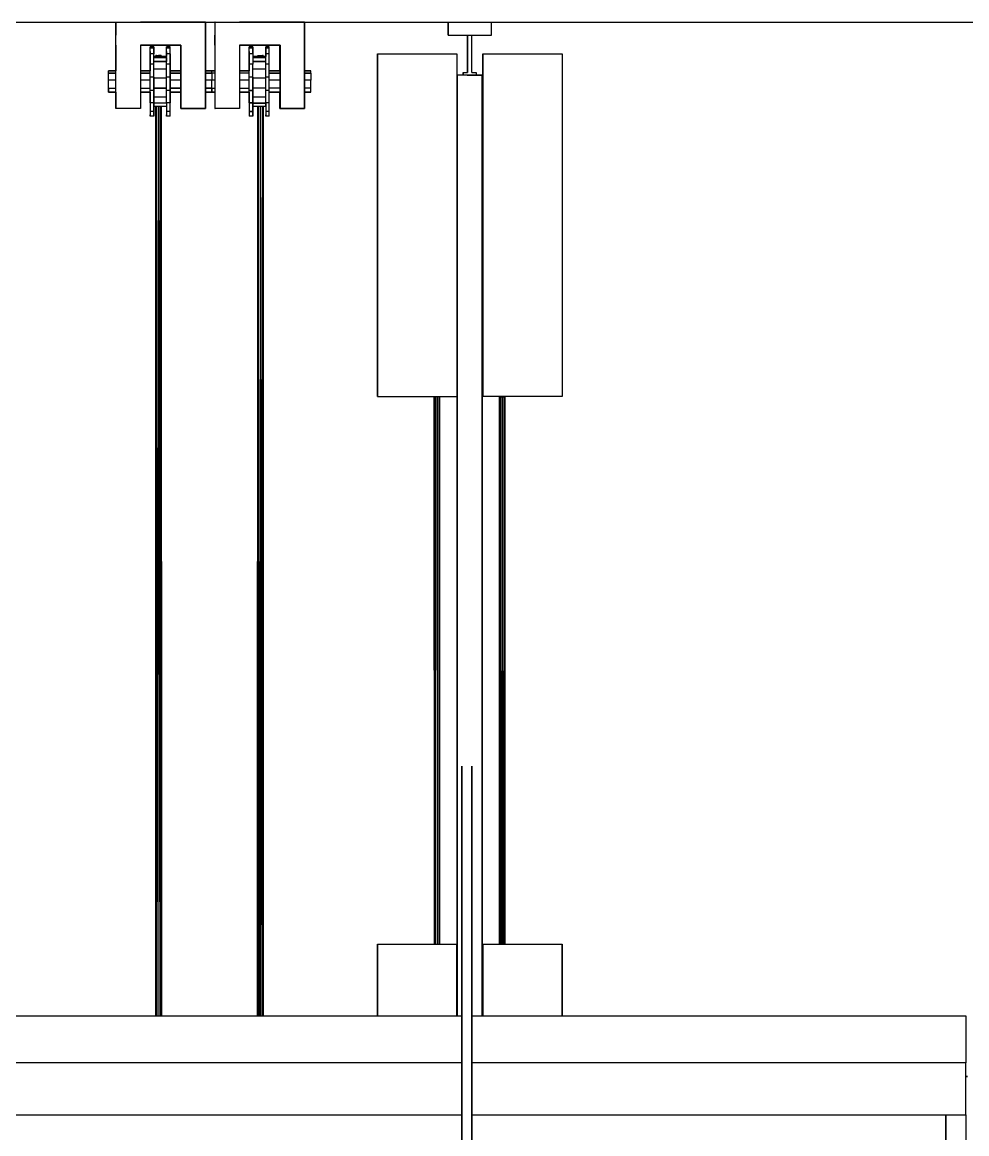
# Model space of a CAD drawing. Extents: x -32 to 51.8, y -51.6 to -5.5.
# Drawn here: x 17.484 to 21.27, y -42.713 to -38.257 of the extents above; entities that cross this region are included whole.
import ezdxf

# ---------------------------------------------------------------- set-up
doc = ezdxf.new("R2010")
doc.units = 0
doc.header["$MEASUREMENT"] = 0
doc.layers.get('0').update_dxf_attribs({"linetype": 'CONTINUOUS'})

msp = doc.modelspace()

# ---------------------------------------------------------------- linework, layer by layer
at = {"linetype": 'ByBlock'}
msp.add_line((-32.0393, -38.2573), (38.5464, -38.2573), dxfattribs=at)
for p, q in [((17.8588, -38.2573), (17.8588, -38.3093)), ((17.8597, -38.2573), (17.8588, -38.2573)), ((17.8597, -38.3093), (17.8597, -38.2573)), ((17.8597, -38.2573), (17.9585, -38.2573)), ((17.9585, -38.2573), (18.1205, -38.2573)), ((18.1205, -38.2573), (17.9585, -38.2573)), ((18.1205, -38.2573), (18.2189, -38.2573)), ((18.2189, -38.2573), (18.1205, -38.2573)), ((18.2189, -38.2573), (18.2189, -38.3093)), ((18.2189, -38.3093), (18.2189, -38.2573)), ((18.2189, -38.2573), (18.2189, -38.2573)), ((18.256, -38.2573), (18.256, -38.3093)), ((18.2569, -38.2573), (18.256, -38.2573)), ((18.2569, -38.3093), (18.2569, -38.2573)), ((18.2569, -38.2573), (18.3556, -38.2573)), ((18.3556, -38.2573), (18.5176, -38.2573)), ((18.5176, -38.2573), (18.3556, -38.2573)), ((18.6152, -38.2573), (18.5164, -38.2573)), ((18.5176, -38.2573), (18.6161, -38.2573)), ((18.6161, -38.2573), (18.5176, -38.2573)), ((18.6161, -38.2573), (18.6161, -38.3093)), ((18.6161, -38.3093), (18.6161, -38.2573)), ((18.6161, -38.2573), (18.6161, -38.2573)), ((19.1909, -38.2573), (19.1909, -38.2689)), ((19.1909, -38.2689), (19.1909, -38.2573)), ((19.1909, -38.2689), (19.1909, -38.2573)), ((19.1909, -38.2689), (19.1909, -38.2573)), ((19.1909, -38.2573), (19.1909, -38.2689)), ((19.1909, -38.2573), (19.1909, -38.2689)), ((19.1909, -38.2689), (19.1909, -38.3089)), ((19.1909, -38.3089), (19.1909, -38.2689)), ((19.1909, -38.3089), (19.1909, -38.2689)), ((19.1909, -38.3089), (19.1909, -38.2689)), ((19.1909, -38.2689), (19.1909, -38.3089)), ((19.1909, -38.2689), (19.1909, -38.3089)), ((19.3645, -38.2689), (19.3645, -38.2573)), ((19.3645, -38.3089), (19.3645, -38.2689)), ((17.8588, -38.3493), (17.8588, -38.3093)), ((17.8597, -38.3493), (17.8597, -38.3093)), ((18.2189, -38.3093), (18.2189, -38.3493)), ((18.2189, -38.3493), (18.2189, -38.3093)), ((18.256, -38.3493), (18.256, -38.3093)), ((18.2569, -38.3493), (18.2569, -38.3093)), ((18.6161, -38.3093), (18.6161, -38.3493)), ((18.6161, -38.3493), (18.6161, -38.3093)), ((19.1909, -38.3089), (19.1909, -38.3089)), ((19.1909, -38.3089), (19.1909, -38.3089)), ((19.1909, -38.3089), (19.1909, -38.3089)), ((19.1909, -38.3089), (19.3645, -38.3089)), ((19.1909, -38.3089), (19.1909, -38.3089)), ((19.1909, -38.3089), (19.1909, -38.3089)), ((19.2691, -38.4589), (19.2691, -38.3089)), ((19.2691, -38.3089), (19.2691, -38.4589)), ((19.2691, -38.3089), (19.2691, -38.4589)), ((19.2691, -38.3089), (19.2691, -38.4589)), ((19.2863, -38.4589), (19.2863, -38.3089)), ((17.8588, -38.3493), (17.8588, -38.4527)), ((17.8597, -38.6034), (17.8597, -38.3493)), ((18.1205, -38.3493), (17.9585, -38.3493)), ((17.9585, -38.3493), (17.9585, -38.6034)), ((17.9585, -38.3493), (18.1205, -38.3493)), ((18.1193, -38.3493), (17.9585, -38.3493)), ((17.9585, -38.3493), (18.1193, -38.3493)), ((18.0116, -38.3559), (17.9972, -38.3559)), ((17.9972, -38.361), (17.9972, -38.3559)), ((18.0116, -38.361), (17.9972, -38.361)), ((17.9972, -38.3841), (17.9972, -38.361)), ((18.0116, -38.3559), (18.0116, -38.361)), ((18.0116, -38.361), (18.0116, -38.3559)), ((18.0116, -38.361), (18.0116, -38.3841)), ((18.0116, -38.3841), (18.0116, -38.361)), ((18.0772, -38.3559), (18.0627, -38.3559)), ((18.0627, -38.361), (18.0627, -38.3559)), ((18.0772, -38.361), (18.0627, -38.361)), ((18.0627, -38.3841), (18.0627, -38.361)), ((18.0772, -38.361), (18.0772, -38.3559)), ((18.0772, -38.3841), (18.0772, -38.361)), ((18.1193, -38.4527), (18.1193, -38.3493)), ((18.1193, -38.3493), (18.1193, -38.4527)), ((18.1205, -38.6034), (18.1205, -38.3493)), ((18.1205, -38.3493), (18.1205, -38.6034)), ((18.2189, -38.3493), (18.2189, -38.6034)), ((18.2189, -38.6034), (18.2189, -38.3493)), ((18.256, -38.3493), (18.256, -38.4527)), ((18.2569, -38.6034), (18.2569, -38.3493)), ((18.5176, -38.3493), (18.3556, -38.3493)), ((18.3556, -38.3493), (18.3556, -38.6034)), ((18.3556, -38.3493), (18.5176, -38.3493)), ((18.5164, -38.3493), (18.3556, -38.3493)), ((18.3556, -38.3493), (18.5164, -38.3493)), ((18.4088, -38.3559), (18.3943, -38.3559)), ((18.3943, -38.361), (18.3943, -38.3559)), ((18.4088, -38.361), (18.3943, -38.361)), ((18.3943, -38.3841), (18.3943, -38.361)), ((18.4088, -38.3559), (18.4088, -38.361)), ((18.4088, -38.361), (18.4088, -38.3559)), ((18.4088, -38.3559), (18.4088, -38.3745)), ((18.4088, -38.361), (18.4088, -38.3841)), ((18.4088, -38.3841), (18.4088, -38.361)), ((18.4743, -38.3559), (18.4599, -38.3559)), ((18.4599, -38.3559), (18.4599, -38.3745)), ((18.4599, -38.361), (18.4599, -38.3559)), ((18.4743, -38.361), (18.4599, -38.361)), ((18.4599, -38.3841), (18.4599, -38.361)), ((18.4743, -38.361), (18.4743, -38.3559)), ((18.4743, -38.3841), (18.4743, -38.361)), ((18.5164, -38.4527), (18.5164, -38.3493)), ((18.5164, -38.3493), (18.5164, -38.4527)), ((18.5176, -38.6034), (18.5176, -38.3493)), ((18.5176, -38.3493), (18.5176, -38.6034)), ((18.6161, -38.3493), (18.6161, -38.6034)), ((18.6161, -38.6034), (18.6161, -38.3493)), ((17.9972, -38.3745), (17.9972, -38.4092)), ((18.0116, -38.3841), (17.9972, -38.3841)), ((17.9972, -38.4261), (17.9972, -38.3841)), ((17.9972, -38.4092), (17.9972, -38.4092)), ((17.9972, -38.4092), (17.9972, -38.4527)), ((18.0116, -38.4261), (18.0116, -38.3841)), ((18.0627, -38.3946), (18.0116, -38.3946)), ((18.0627, -38.3983), (18.0116, -38.3983)), ((18.0116, -38.3983), (18.0627, -38.3983)), ((18.0192, -38.3911), (18.0304, -38.391)), ((18.0192, -38.3911), (18.0225, -38.391)), ((18.0225, -38.3912), (18.0192, -38.3911)), ((18.0192, -38.3911), (18.0304, -38.3912)), ((18.0192, -38.3946), (18.0192, -38.3911)), ((18.0225, -38.391), (18.0304, -38.391)), ((18.0225, -38.3946), (18.0225, -38.3912)), ((18.0225, -38.3912), (18.0304, -38.3912)), ((18.0225, -38.3946), (18.0225, -38.3912)), ((18.0304, -38.3912), (18.0384, -38.391)), ((18.0304, -38.391), (18.0384, -38.391)), ((18.0304, -38.3912), (18.0304, -38.391)), ((18.0417, -38.3911), (18.0304, -38.3912)), ((18.0304, -38.3912), (18.0304, -38.3946)), ((18.0304, -38.3946), (18.0304, -38.3912)), ((18.0304, -38.3912), (18.0384, -38.3912)), ((18.0417, -38.3911), (18.0384, -38.391)), ((18.0384, -38.3912), (18.0417, -38.3911)), ((18.0384, -38.3912), (18.0384, -38.3946)), ((18.0384, -38.3946), (18.0384, -38.3912)), ((18.0417, -38.3911), (18.0417, -38.3946)), ((18.0417, -38.3946), (18.0417, -38.3911)), ((18.0627, -38.3745), (18.0627, -38.3946)), ((18.0772, -38.3841), (18.0627, -38.3841)), ((18.0627, -38.4261), (18.0627, -38.3841)), ((18.0627, -38.3983), (18.0627, -38.3946)), ((18.0627, -38.4149), (18.0627, -38.3983)), ((18.0627, -38.3983), (18.0627, -38.4149)), ((18.0772, -38.4261), (18.0772, -38.3841)), ((18.0772, -38.3841), (18.0772, -38.4261)), ((18.3943, -38.3745), (18.3943, -38.4092)), ((18.4088, -38.3841), (18.3943, -38.3841)), ((18.3943, -38.4261), (18.3943, -38.3841)), ((18.3943, -38.4092), (18.3943, -38.4092)), ((18.3943, -38.4092), (18.3943, -38.4527)), ((18.4088, -38.3745), (18.4088, -38.3946)), ((18.4088, -38.3841), (18.4088, -38.4261)), ((18.4599, -38.3946), (18.4088, -38.3946)), ((18.4599, -38.3983), (18.4088, -38.3983)), ((18.4088, -38.3983), (18.4599, -38.3983)), ((18.4279, -38.3911), (18.4312, -38.391)), ((18.4279, -38.3946), (18.4279, -38.3911)), ((18.4279, -38.3946), (18.4279, -38.3911)), ((18.4312, -38.391), (18.4391, -38.391)), ((18.4312, -38.391), (18.4312, -38.3946)), ((18.4312, -38.3946), (18.4312, -38.391)), ((18.4391, -38.391), (18.4471, -38.391)), ((18.4391, -38.391), (18.4391, -38.3946)), ((18.4391, -38.391), (18.4391, -38.3946)), ((18.4504, -38.3911), (18.4471, -38.391)), ((18.4471, -38.391), (18.4471, -38.3946)), ((18.4471, -38.391), (18.4471, -38.3946)), ((18.4504, -38.3911), (18.4504, -38.3946)), ((18.4599, -38.3745), (18.4599, -38.3745)), ((18.4599, -38.3745), (18.4599, -38.3946)), ((18.4743, -38.3841), (18.4599, -38.3841)), ((18.4599, -38.4261), (18.4599, -38.3841)), ((18.4599, -38.3983), (18.4599, -38.3946)), ((18.4599, -38.3983), (18.4599, -38.3983)), ((18.4599, -38.4149), (18.4599, -38.3983)), ((18.4599, -38.3983), (18.4599, -38.3983)), ((18.4743, -38.4261), (18.4743, -38.3841)), ((18.9078, -39.7579), (18.9078, -38.3837)), ((18.9078, -38.3837), (18.9078, -39.7579)), ((18.9078, -38.3837), (18.9078, -38.3837)), ((18.9078, -39.7579), (18.9078, -38.3837)), ((18.9078, -38.3837), (19.2258, -38.3837)), ((18.9078, -38.3837), (18.9078, -38.3837)), ((19.2258, -38.3837), (19.2258, -39.7579)), ((19.2258, -38.3837), (19.2258, -39.7579)), ((19.3296, -38.3837), (19.6476, -38.3837)), ((19.3296, -39.7579), (19.3296, -38.3837)), ((19.3296, -38.3837), (19.3296, -38.3837)), ((19.3296, -39.7579), (19.3296, -38.3837)), ((19.3296, -38.3837), (19.3296, -39.7579)), ((19.3296, -38.3837), (19.3296, -38.3837)), ((19.6476, -38.3837), (19.6476, -39.7579)), ((19.6476, -38.3837), (19.6476, -39.7579)), ((17.8597, -38.4527), (17.8301, -38.4527)), ((17.8301, -38.4613), (17.8301, -38.4527)), ((17.8301, -38.4527), (17.8597, -38.4527)), ((17.9972, -38.4527), (17.9585, -38.4527)), ((17.9585, -38.4527), (17.9972, -38.4527)), ((18.0116, -38.4261), (17.9972, -38.4261)), ((17.9972, -38.4773), (17.9972, -38.4261)), ((17.9972, -38.4613), (17.9972, -38.4527)), ((18.0116, -38.4149), (18.0627, -38.4149)), ((18.0627, -38.4149), (18.0116, -38.4149)), ((18.0116, -38.4773), (18.0116, -38.4261)), ((18.0627, -38.4453), (18.0116, -38.4453)), ((18.0627, -38.4149), (18.0627, -38.4149)), ((18.0772, -38.4261), (18.0627, -38.4261)), ((18.0627, -38.4773), (18.0627, -38.4261)), ((18.0772, -38.4773), (18.0772, -38.4261)), ((18.0772, -38.4261), (18.0772, -38.4773)), ((18.0772, -38.4527), (18.1205, -38.4527)), ((18.1205, -38.4527), (18.0772, -38.4527)), ((18.2189, -38.4527), (18.2438, -38.4527)), ((18.2438, -38.4527), (18.2189, -38.4527)), ((18.2438, -38.4527), (18.2569, -38.4527)), ((18.2569, -38.4527), (18.2438, -38.4527)), ((18.2438, -38.4613), (18.2438, -38.4527)), ((18.3556, -38.4527), (18.3943, -38.4527)), ((18.3943, -38.4527), (18.3556, -38.4527)), ((18.4088, -38.4261), (18.3943, -38.4261)), ((18.3943, -38.4773), (18.3943, -38.4261)), ((18.3943, -38.4613), (18.3943, -38.4527)), ((18.4088, -38.4149), (18.4599, -38.4149)), ((18.4599, -38.4149), (18.4088, -38.4149)), ((18.4088, -38.4773), (18.4088, -38.4261)), ((18.4599, -38.4453), (18.4088, -38.4453)), ((18.4743, -38.4261), (18.4599, -38.4261)), ((18.4599, -38.4773), (18.4599, -38.4261)), ((18.4743, -38.4773), (18.4743, -38.4261)), ((18.4743, -38.4527), (18.5176, -38.4527)), ((18.4743, -38.4613), (18.4743, -38.4527)), ((18.5176, -38.4527), (18.4743, -38.4527)), ((18.4743, -38.4527), (18.4743, -38.4527)), ((18.6161, -38.4527), (18.641, -38.4527)), ((18.641, -38.4527), (18.6161, -38.4527)), ((18.641, -38.4613), (18.641, -38.4527)), ((17.8301, -38.4897), (17.8301, -38.4613)), ((17.8597, -38.4613), (17.8301, -38.4613)), ((17.8301, -38.4613), (17.8597, -38.4613)), ((17.8301, -38.5212), (17.8301, -38.4897)), ((17.8597, -38.4897), (17.8301, -38.4897)), ((17.9972, -38.4613), (17.9585, -38.4613)), ((17.9585, -38.4613), (17.9972, -38.4613)), ((17.9972, -38.4897), (17.9585, -38.4897)), ((17.9972, -38.4613), (17.9972, -38.4613)), ((18.0116, -38.4773), (17.9972, -38.4773)), ((17.9972, -38.5316), (17.9972, -38.4773)), ((17.9972, -38.5212), (17.9972, -38.4897)), ((18.0116, -38.5316), (18.0116, -38.4773)), ((18.0116, -38.4773), (18.0116, -38.5316)), ((18.0627, -38.4822), (18.0116, -38.4822)), ((18.0772, -38.4773), (18.0627, -38.4773)), ((18.0627, -38.5316), (18.0627, -38.4773)), ((18.0627, -38.5214), (18.0627, -38.4822)), ((18.0772, -38.4613), (18.1205, -38.4613)), ((18.1205, -38.4613), (18.0772, -38.4613)), ((18.0772, -38.5316), (18.0772, -38.4773)), ((18.0772, -38.4773), (18.0772, -38.5316)), ((18.1205, -38.4897), (18.0772, -38.4897)), ((18.2189, -38.4613), (18.2438, -38.4613)), ((18.2438, -38.4613), (18.2189, -38.4613)), ((18.2438, -38.4897), (18.2189, -38.4897)), ((18.2569, -38.4613), (18.2438, -38.4613)), ((18.2438, -38.4613), (18.2438, -38.4897)), ((18.2569, -38.4897), (18.2438, -38.4897)), ((18.2438, -38.5212), (18.2438, -38.4897)), ((18.3943, -38.4613), (18.3556, -38.4613)), ((18.3943, -38.4897), (18.3556, -38.4897)), ((18.4088, -38.4773), (18.3943, -38.4773)), ((18.3943, -38.5316), (18.3943, -38.4773)), ((18.3943, -38.5212), (18.3943, -38.4897)), ((18.4088, -38.5316), (18.4088, -38.4773)), ((18.4088, -38.4773), (18.4088, -38.5316)), ((18.4599, -38.4822), (18.4088, -38.4822)), ((18.4743, -38.4773), (18.4599, -38.4773)), ((18.4599, -38.5316), (18.4599, -38.4773)), ((18.4599, -38.5214), (18.4599, -38.4822)), ((18.4743, -38.4613), (18.5176, -38.4613)), ((18.5176, -38.4613), (18.4743, -38.4613)), ((18.4743, -38.4613), (18.4743, -38.4613)), ((18.4743, -38.5316), (18.4743, -38.4773)), ((18.5176, -38.4897), (18.4743, -38.4897)), ((18.6161, -38.4613), (18.641, -38.4613)), ((18.641, -38.4613), (18.6161, -38.4613)), ((18.641, -38.4897), (18.6161, -38.4897)), ((18.641, -38.4613), (18.641, -38.4897)), ((18.641, -38.5212), (18.641, -38.4897)), ((19.2677, -38.4689), (19.2277, -38.4689)), ((19.2277, -38.4689), (19.2277, -38.4689)), ((19.2277, -42.2401), (19.2277, -38.4689)), ((19.2277, -42.2401), (19.2277, -38.4689)), ((19.2277, -38.4689), (19.2277, -38.4689)), ((19.2277, -38.4689), (19.2277, -38.4689)), ((19.2277, -38.4689), (19.2277, -42.2401)), ((19.2277, -42.2401), (19.2277, -38.4689)), ((19.2277, -42.2401), (19.2277, -38.4689)), ((19.2518, -38.4689), (19.2518, -38.4589)), ((19.2518, -38.4589), (19.2691, -38.4589)), ((19.2518, -38.4589), (19.2518, -38.4589)), ((19.2518, -38.4589), (19.2518, -38.4689)), ((19.2518, -38.4689), (19.2518, -38.4589)), ((19.2877, -38.4689), (19.2677, -38.4689)), ((19.2677, -38.4689), (19.2877, -38.4689)), ((19.2863, -38.4589), (19.3035, -38.4589)), ((19.2863, -38.4589), (19.3035, -38.4589)), ((19.2863, -38.4589), (19.3035, -38.4589)), ((19.3277, -38.4689), (19.2877, -38.4689)), ((19.2877, -38.4689), (19.3277, -38.4689)), ((19.3035, -38.4589), (19.3035, -38.4689)), ((19.3277, -38.4689), (19.3277, -42.2401)), ((19.3277, -42.2401), (19.3277, -38.4689)), ((17.8301, -38.5212), (17.8301, -38.5374)), ((17.8301, -38.5212), (17.8597, -38.5212)), ((17.8301, -38.5374), (17.8301, -38.5212)), ((17.8597, -38.5374), (17.8301, -38.5374)), ((17.8301, -38.5374), (17.8597, -38.5374)), ((17.8588, -38.5374), (17.8588, -38.6034)), ((17.9585, -38.5212), (17.9972, -38.5212)), ((17.9972, -38.5374), (17.9585, -38.5374)), ((17.9585, -38.5374), (17.9972, -38.5374)), ((18.0116, -38.5316), (17.9972, -38.5316)), ((17.9972, -38.581), (17.9972, -38.5316)), ((17.9972, -38.5374), (17.9972, -38.5641)), ((18.0116, -38.5214), (18.0627, -38.5214)), ((18.0627, -38.5214), (18.0116, -38.5214)), ((18.0116, -38.581), (18.0116, -38.5316)), ((18.0116, -38.5316), (18.0116, -38.581)), ((18.0627, -38.5214), (18.0627, -38.5214)), ((18.0772, -38.5316), (18.0627, -38.5316)), ((18.0627, -38.581), (18.0627, -38.5316)), ((18.1205, -38.5212), (18.0772, -38.5212)), ((18.0772, -38.5212), (18.1205, -38.5212)), ((18.0772, -38.581), (18.0772, -38.5316)), ((18.0772, -38.5316), (18.0772, -38.581)), ((18.1205, -38.5374), (18.0772, -38.5374)), ((18.0772, -38.5374), (18.1205, -38.5374)), ((18.1193, -38.6034), (18.1193, -38.5374)), ((18.1193, -38.5374), (18.1193, -38.6034)), ((18.2438, -38.5212), (18.2189, -38.5212)), ((18.2189, -38.5212), (18.2438, -38.5212)), ((18.2438, -38.5374), (18.2189, -38.5374)), ((18.2189, -38.5374), (18.2438, -38.5374)), ((18.2438, -38.5212), (18.2569, -38.5212)), ((18.2438, -38.5374), (18.2438, -38.5212)), ((18.2438, -38.5212), (18.2438, -38.5374)), ((18.2438, -38.5374), (18.2569, -38.5374)), ((18.2569, -38.5374), (18.2438, -38.5374)), ((18.256, -38.5374), (18.256, -38.6034)), ((18.3556, -38.5212), (18.3943, -38.5212)), ((18.3556, -38.5374), (18.3943, -38.5374)), ((18.3943, -38.5374), (18.3556, -38.5374)), ((18.4088, -38.5316), (18.3943, -38.5316)), ((18.3943, -38.581), (18.3943, -38.5316)), ((18.3943, -38.5316), (18.4088, -38.5316)), ((18.3943, -38.5374), (18.3943, -38.5641)), ((18.4599, -38.5214), (18.4088, -38.5214)), ((18.4088, -38.581), (18.4088, -38.5316)), ((18.4088, -38.5316), (18.4088, -38.581)), ((18.4743, -38.5316), (18.4599, -38.5316)), ((18.4599, -38.581), (18.4599, -38.5316)), ((18.5176, -38.5212), (18.4743, -38.5212)), ((18.4743, -38.581), (18.4743, -38.5316)), ((18.5176, -38.5374), (18.4743, -38.5374)), ((18.4743, -38.5374), (18.5176, -38.5374)), ((18.5164, -38.6034), (18.5164, -38.5374)), ((18.5164, -38.5374), (18.5164, -38.6034)), ((18.641, -38.5212), (18.6161, -38.5212)), ((18.641, -38.5374), (18.6161, -38.5374)), ((18.6161, -38.5374), (18.641, -38.5374)), ((18.641, -38.5374), (18.641, -38.5212)), ((18.641, -38.5374), (18.641, -38.5374)), ((17.9972, -38.5641), (17.9972, -38.5641)), ((17.9972, -38.5641), (17.9972, -38.6061)), ((18.0116, -38.581), (17.9972, -38.581)), ((17.9972, -38.581), (17.9972, -38.6157)), ((18.0627, -38.5571), (18.0116, -38.5571)), ((18.0116, -38.6157), (18.0116, -38.581)), ((18.0116, -38.581), (18.0116, -38.6157)), ((18.0627, -38.5821), (18.0116, -38.5821)), ((18.0772, -38.581), (18.0627, -38.581)), ((18.0627, -38.581), (18.0627, -38.6157)), ((18.0772, -38.6157), (18.0772, -38.581)), ((18.3943, -38.5641), (18.3943, -38.5641)), ((18.3943, -38.5641), (18.3943, -38.6061)), ((18.3943, -38.581), (18.3943, -38.6157)), ((18.4088, -38.581), (18.3943, -38.581)), ((18.3943, -38.581), (18.4088, -38.581)), ((18.4599, -38.5571), (18.4088, -38.5571)), ((18.4088, -38.581), (18.4088, -38.581)), ((18.4088, -38.6157), (18.4088, -38.581)), ((18.4088, -38.581), (18.4088, -38.581)), ((18.4088, -38.581), (18.4088, -38.6157)), ((18.4088, -38.5821), (18.4599, -38.5821)), ((18.4599, -38.5821), (18.4088, -38.5821)), ((18.4743, -38.581), (18.4599, -38.581)), ((18.4599, -38.581), (18.4599, -38.6157)), ((18.4599, -38.5956), (18.4599, -38.5821)), ((18.4743, -38.6157), (18.4743, -38.581)), ((17.8588, -38.6034), (17.8597, -38.6034)), ((17.9585, -38.6034), (17.8597, -38.6034)), ((17.9972, -38.6157), (17.9972, -38.6343)), ((18.0116, -38.6157), (17.9972, -38.6157)), ((17.9972, -38.6343), (17.9972, -38.6291)), ((18.0116, -38.6343), (17.9972, -38.6343)), ((18.0627, -38.5956), (18.0116, -38.5956)), ((18.0116, -38.6343), (18.0116, -38.6157)), ((18.0116, -38.6157), (18.0116, -38.6343)), ((18.0198, -42.2401), (18.0192, -38.5956)), ((18.0205, -42.2401), (18.0224, -38.5956)), ((18.0231, -42.2401), (18.0225, -38.5956)), ((18.0247, -42.2401), (18.0301, -38.5956)), ((18.0305, -38.5956), (18.0311, -42.2401)), ((18.0326, -42.2401), (18.0381, -38.5956)), ((18.0384, -38.5956), (18.039, -42.2401)), ((18.0397, -42.2401), (18.0416, -38.5956)), ((18.0417, -38.5956), (18.0423, -42.2401)), ((18.0627, -38.5956), (18.0627, -38.6061)), ((18.0627, -38.6061), (18.0627, -38.6061)), ((18.0627, -38.6061), (18.0627, -38.6291)), ((18.0627, -38.6157), (18.0627, -38.6343)), ((18.0772, -38.6157), (18.0627, -38.6157)), ((18.0627, -38.6343), (18.0627, -38.6291)), ((18.0772, -38.6343), (18.0627, -38.6343)), ((18.0772, -38.6343), (18.0772, -38.6157)), ((18.1193, -38.6034), (18.1205, -38.6034)), ((18.2189, -38.6034), (18.1205, -38.6034)), ((18.1205, -38.6034), (18.2189, -38.6034)), ((18.2189, -38.6034), (18.2189, -38.6034)), ((18.256, -38.6034), (18.2569, -38.6034)), ((18.3556, -38.6034), (18.2569, -38.6034)), ((18.3943, -38.6061), (18.3943, -38.6061)), ((18.3943, -38.6061), (18.3943, -38.6291)), ((18.3943, -38.6157), (18.3943, -38.6343)), ((18.4088, -38.6157), (18.3943, -38.6157)), ((18.3943, -38.6157), (18.4088, -38.6157)), ((18.4088, -38.6343), (18.3943, -38.6343)), ((18.4599, -38.5956), (18.4088, -38.5956)), ((18.4088, -38.5956), (18.4088, -38.6061)), ((18.4088, -38.6061), (18.4088, -38.6291)), ((18.4088, -38.6343), (18.4088, -38.6157)), ((18.4088, -38.6157), (18.4088, -38.6343)), ((18.4088, -38.6291), (18.4088, -38.6343)), ((18.4088, -38.6343), (18.4088, -38.6291)), ((18.4275, -42.2401), (18.4279, -38.5956)), ((18.4302, -42.2401), (18.428, -38.5956)), ((18.4312, -38.5956), (18.4308, -42.2401)), ((18.4372, -42.2401), (18.4315, -38.5956)), ((18.4391, -38.5956), (18.4387, -42.2401)), ((18.4395, -38.5956), (18.4452, -42.2401)), ((18.4471, -38.5956), (18.4467, -42.2401)), ((18.4472, -38.5956), (18.4494, -42.2401)), ((18.4504, -38.5956), (18.45, -42.2401)), ((18.4599, -38.5918), (18.4599, -38.5956)), ((18.4599, -38.5956), (18.4599, -38.6061)), ((18.4599, -38.6061), (18.4599, -38.6061)), ((18.4599, -38.6061), (18.4599, -38.6291)), ((18.4599, -38.6157), (18.4599, -38.6343)), ((18.4743, -38.6157), (18.4599, -38.6157)), ((18.4599, -38.6343), (18.4599, -38.6291)), ((18.4743, -38.6343), (18.4599, -38.6343)), ((18.4743, -38.6343), (18.4743, -38.6157)), ((18.5164, -38.6034), (18.5176, -38.6034)), ((18.5164, -38.6034), (18.5164, -38.6034)), ((18.6161, -38.6034), (18.5176, -38.6034)), ((18.5176, -38.6034), (18.6161, -38.6034)), ((18.6161, -38.6034), (18.6161, -38.6034)), ((18.9078, -39.7579), (18.9078, -39.7579)), ((18.9078, -39.7579), (18.9078, -39.7579)), ((18.9078, -39.7579), (19.2258, -39.7579)), ((19.1357, -39.7579), (19.1357, -41.953)), ((19.1366, -41.953), (19.1357, -39.7579)), ((19.1357, -39.7579), (19.1357, -39.7579)), ((19.141, -41.953), (19.139, -39.7579)), ((19.139, -39.7579), (19.139, -41.953)), ((19.147, -39.7579), (19.147, -41.953)), ((19.149, -41.953), (19.147, -39.7579)), ((19.1549, -41.953), (19.1549, -39.7579)), ((19.1557, -41.953), (19.1549, -39.7579)), ((19.1582, -41.953), (19.1582, -39.7579)), ((19.1582, -39.7579), (19.1582, -39.7579)), ((19.6476, -39.7579), (19.3296, -39.7579)), ((19.3296, -39.7579), (19.3296, -39.7579)), ((19.3296, -39.7579), (19.3296, -39.7579)), ((19.3972, -39.7579), (19.4005, -39.7595)), ((19.398, -41.953), (19.3972, -39.7579)), ((19.3972, -39.7579), (19.3972, -39.7579)), ((19.3972, -41.953), (19.3972, -39.7579)), ((19.4005, -39.7595), (19.4005, -39.7579)), ((19.4005, -39.7595), (19.4038, -39.7579)), ((19.4005, -41.953), (19.4005, -39.7595)), ((19.4005, -39.7595), (19.4025, -41.953)), ((19.4005, -39.7595), (19.4084, -39.7602)), ((19.4164, -39.7595), (19.4005, -39.7595)), ((19.4084, -39.7602), (19.4164, -39.7595)), ((19.4084, -41.953), (19.4084, -39.7602)), ((19.4084, -39.7602), (19.4104, -41.953)), ((19.4131, -39.7579), (19.4164, -39.7595)), ((19.4164, -39.7595), (19.4197, -39.7579)), ((19.4164, -39.7579), (19.4164, -39.7595)), ((19.4164, -41.953), (19.4164, -39.7595)), ((19.4164, -39.7595), (19.4172, -41.953)), ((19.4197, -41.953), (19.4197, -39.7579)), ((19.4197, -39.7579), (19.4197, -39.7579)), ((19.2464, -43.1207), (19.2464, -41.2391)), ((19.2464, -41.2391), (19.2464, -43.1207)), ((19.286, -43.1207), (19.286, -41.2391)), ((19.286, -41.2391), (19.286, -43.1207)), ((19.2464, -41.2813), (19.2464, -43.0952)), ((18.9078, -41.953), (18.9078, -41.953)), ((18.9078, -41.953), (18.9078, -42.2401)), ((18.9078, -42.2401), (18.9078, -41.953)), ((18.9078, -41.953), (19.2258, -41.953)), ((18.9078, -41.953), (18.9078, -42.2401)), ((18.9078, -41.953), (18.9078, -41.953)), ((19.2258, -42.2401), (19.2258, -41.953)), ((19.2258, -41.953), (19.2258, -42.2401)), ((19.3296, -42.2401), (19.3296, -41.953)), ((19.3296, -41.953), (19.6476, -41.953)), ((19.3296, -41.953), (19.3296, -42.2401)), ((19.3296, -41.953), (19.3296, -41.953)), ((19.3296, -41.953), (19.3296, -42.2401)), ((19.3296, -41.953), (19.3296, -41.953)), ((19.6476, -42.2401), (19.6476, -41.953)), ((19.6476, -41.953), (19.6476, -42.2401)), ((17.2728, -42.2401), (19.2464, -42.2401)), ((19.286, -42.2401), (21.2662, -42.2401)), ((21.2662, -42.2401), (21.2662, -42.429)), ((19.2464, -42.429), (17.2728, -42.429)), ((21.2662, -42.429), (19.286, -42.429)), ((21.2662, -42.6379), (21.2662, -42.429)), ((21.2728, -42.4833), (21.2662, -42.4833)), ((21.2662, -42.4833), (21.2728, -42.4833)), ((19.2464, -43.0952), (19.2464, -42.5372)), ((17.2728, -42.6379), (19.2464, -42.6379)), ((19.2464, -42.6379), (19.2464, -43.1375)), ((19.286, -42.6379), (21.2662, -42.6379)), ((21.1862, -42.8635), (21.1862, -42.6379)), ((21.1862, -42.6379), (21.1862, -42.8292)), ((21.1862, -42.6379), (21.1862, -42.8635)), ((21.1862, -42.8292), (21.1862, -42.6379)), ((21.2662, -42.6379), (21.2662, -42.8635))]:
    msp.add_line(p, q)

doc.saveas('drawing.dxf')
